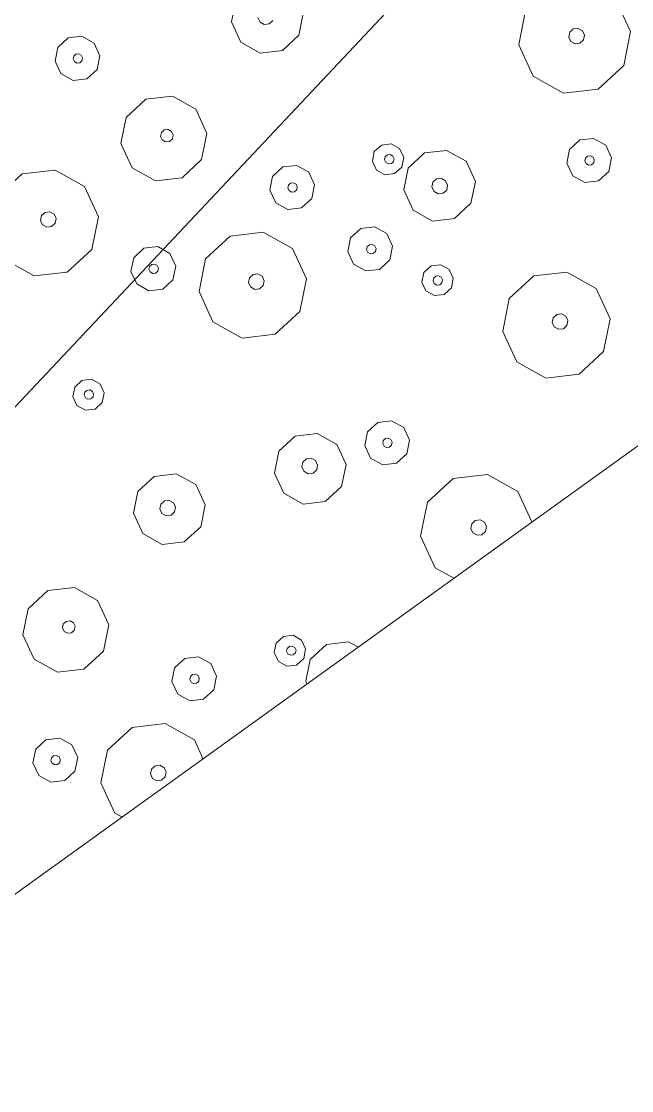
# Model space of a CAD drawing. Header units: metres. Extents: x -2858 to 512, y -1995 to 1252.
# Drawn here: x -947.152 to -944.985, y -918.961 to -915.161 of the extents above; entities that cross this region are included whole.
import ezdxf

# ---------------------------------------------------------------- set-up
doc = ezdxf.new("R2010")
doc.units = ezdxf.units.M
doc.layers.add('Calque commun', color=7, linetype='Continuous')

# ---------------------------------------------------------------- blocks, each defined once
blk = doc.blocks.new('pattern')
at = {"layer": 'Calque commun', "color": 54, "linetype": 'Continuous', "lineweight": 9}
for p, q in [((105.8432, 106.9202), (105.8905, 107.0293)), ((106.225, 106.9557), (106.2414, 106.8822)), ((105.8701, 106.7995), (105.8432, 106.9202)), ((106.0044, 106.9044), (106.0113, 106.9203)), ((106.0113, 106.9203), (106.0262, 106.9291)), ((106.0262, 106.9291), (106.0434, 106.9275)), ((106.0434, 106.9275), (106.0564, 106.916)), ((106.0564, 106.916), (106.0602, 106.8991)), ((106.0082, 106.8876), (106.0044, 106.9044)), ((106.0211, 106.8761), (106.0082, 106.8876)), ((106.0384, 106.8745), (106.0211, 106.8761)), ((106.0533, 106.8833), (106.0384, 106.8745)), ((106.0602, 106.8991), (106.0533, 106.8833)), ((106.2414, 106.8822), (106.1922, 106.7688)), ((106.6427, 106.8284), (106.6344, 106.8656)), ((105.1679, 106.7549), (105.2701, 106.8153)), ((105.2701, 106.8153), (105.3882, 106.804)), ((105.3882, 106.804), (105.4771, 106.7255)), ((105.9627, 106.7177), (105.8701, 106.7995)), ((106.702, 106.776), (106.6427, 106.8284)), ((106.8489, 106.8087), (106.7808, 106.7685)), ((106.8527, 106.8175), (106.8489, 106.8087)), ((106.1922, 106.7688), (106.0858, 106.706)), ((106.7808, 106.7685), (106.702, 106.776)), ((105.1207, 106.6461), (105.1679, 106.7549)), ((105.4771, 106.7255), (105.5029, 106.6097)), ((106.7495, 106.6999), (106.7633, 106.7317)), ((106.7633, 106.7317), (106.7931, 106.7493)), ((106.7931, 106.7493), (106.8276, 106.746)), ((106.8276, 106.746), (106.8535, 106.7231)), ((106.8535, 106.7231), (106.861, 106.6893)), ((106.0858, 106.706), (105.9627, 106.7177)), ((106.7571, 106.6661), (106.7495, 106.6999)), ((106.7852, 106.6995), (106.7893, 106.7091)), ((106.7875, 106.6894), (106.7852, 106.6995)), ((106.7952, 106.6825), (106.7875, 106.6894)), ((106.7893, 106.7091), (106.7983, 106.7143)), ((106.7983, 106.7143), (106.8086, 106.7134)), ((106.8145, 106.6868), (106.8056, 106.6816)), ((106.8086, 106.7134), (106.8164, 106.7065)), ((106.8186, 106.6964), (106.8145, 106.6868)), ((106.8164, 106.7065), (106.8186, 106.6964)), ((106.861, 106.6893), (106.8473, 106.6575)), ((107.2679, 106.6528), (107.2969, 106.7198)), ((105.1465, 106.5303), (105.1207, 106.6461)), ((105.266, 106.6319), (105.2729, 106.6477)), ((105.2729, 106.6477), (105.2878, 106.6565)), ((105.2878, 106.6565), (105.305, 106.6549)), ((105.305, 106.6549), (105.3179, 106.6434)), ((106.783, 106.6432), (106.7571, 106.6661)), ((106.8056, 106.6816), (106.7952, 106.6825)), ((106.8473, 106.6575), (106.8175, 106.6399)), ((107.2937, 106.537), (107.2679, 106.6528)), ((107.4132, 106.6386), (107.4201, 106.6545)), ((107.4201, 106.6545), (107.435, 106.6633)), ((107.435, 106.6633), (107.4522, 106.6617)), ((107.4522, 106.6617), (107.4652, 106.6502)), ((107.4652, 106.6502), (107.4689, 106.6333)), ((105.2697, 106.615), (105.266, 106.6319)), ((105.2827, 106.6035), (105.2697, 106.615)), ((105.3148, 106.6107), (105.2999, 106.6019)), ((105.3217, 106.6265), (105.3148, 106.6107)), ((105.3179, 106.6434), (105.3217, 106.6265)), ((105.5029, 106.6097), (105.4557, 106.5008)), ((106.8175, 106.6399), (106.783, 106.6432)), ((107.4169, 106.6217), (107.4132, 106.6386)), ((107.4299, 106.6103), (107.4169, 106.6217)), ((107.4471, 106.6087), (107.4299, 106.6103)), ((107.462, 106.6175), (107.4471, 106.6087)), ((107.4689, 106.6333), (107.462, 106.6175)), ((107.6502, 106.6164), (107.603, 106.5076)), ((107.6442, 106.6433), (107.6502, 106.6164)), ((105.2999, 106.6019), (105.2827, 106.6035)), ((107.0466, 106.5607), (107.0892, 106.5858)), ((107.0892, 106.5858), (107.1384, 106.5811)), ((107.1384, 106.5811), (107.1755, 106.5484)), ((105.9648, 106.512), (106.0073, 106.5372)), ((106.0073, 106.5372), (106.0565, 106.5325)), ((106.0565, 106.5325), (106.0936, 106.4997)), ((107.027, 106.5153), (107.0466, 106.5607)), ((107.1755, 106.5484), (107.1862, 106.5001)), ((107.3826, 106.4585), (107.2937, 106.537)), ((105.2354, 106.4517), (105.1465, 106.5303)), ((105.4557, 106.5008), (105.3536, 106.4405)), ((105.9451, 106.4667), (105.9648, 106.512)), ((106.0936, 106.4997), (106.1044, 106.4515)), ((107.0377, 106.467), (107.027, 106.5153)), ((107.0892, 106.5102), (107.0933, 106.5197)), ((107.0914, 106.5), (107.0892, 106.5102)), ((107.0992, 106.4932), (107.0914, 106.5)), ((107.0933, 106.5197), (107.1022, 106.525)), ((107.1022, 106.525), (107.1126, 106.524)), ((107.1185, 106.4975), (107.1095, 106.4922)), ((107.1126, 106.524), (107.1204, 106.5171)), ((107.1226, 106.507), (107.1185, 106.4975)), ((107.1204, 106.5171), (107.1226, 106.507)), ((107.1862, 106.5001), (107.1666, 106.4548)), ((107.603, 106.5076), (107.5008, 106.4472)), ((105.9558, 106.4184), (105.9451, 106.4667)), ((106.0073, 106.4615), (106.0114, 106.4711)), ((106.0095, 106.4514), (106.0073, 106.4615)), ((106.0114, 106.4711), (106.0204, 106.4763)), ((106.0204, 106.4763), (106.0307, 106.4754)), ((106.0307, 106.4754), (106.0385, 106.4685)), ((106.0407, 106.4584), (106.0366, 106.4488)), ((106.0385, 106.4685), (106.0407, 106.4584)), ((107.0748, 106.4343), (107.0377, 106.467)), ((107.1095, 106.4922), (107.0992, 106.4932)), ((107.5008, 106.4472), (107.3826, 106.4585)), ((105.3536, 106.4405), (105.2354, 106.4517)), ((105.9929, 106.3857), (105.9558, 106.4184)), ((106.0173, 106.4445), (106.0095, 106.4514)), ((106.0277, 106.4435), (106.0173, 106.4445)), ((106.0366, 106.4488), (106.0277, 106.4435)), ((106.1044, 106.4515), (106.0847, 106.4061)), ((106.1798, 106.4017), (106.2479, 106.4419)), ((106.2479, 106.4419), (106.3267, 106.4344)), ((106.3267, 106.4344), (106.386, 106.382)), ((107.124, 106.4296), (107.0748, 106.4343)), ((107.1666, 106.4548), (107.124, 106.4296)), ((104.7382, 106.3776), (104.7808, 106.4027)), ((104.7808, 106.4027), (104.83, 106.398)), ((104.83, 106.398), (104.8671, 106.3653)), ((106.0421, 106.381), (105.9929, 106.3857)), ((106.0847, 106.4061), (106.0421, 106.381)), ((106.1483, 106.3291), (106.1798, 106.4017)), ((106.386, 106.382), (106.4032, 106.3048)), ((107.5713, 106.3403), (107.591, 106.3857)), ((107.591, 106.3857), (107.6335, 106.4108)), ((107.6335, 106.4108), (107.6827, 106.4062)), ((107.6827, 106.4062), (107.7198, 106.3734)), ((104.7186, 106.3322), (104.7382, 106.3776)), ((104.7849, 106.3366), (104.7938, 106.3419)), ((104.7938, 106.3419), (104.8042, 106.3409)), ((104.8671, 106.3653), (104.8778, 106.317)), ((107.6335, 106.3352), (107.6376, 106.3447)), ((107.6376, 106.3447), (107.6466, 106.35)), ((107.6466, 106.35), (107.6569, 106.349)), ((107.6569, 106.349), (107.6647, 106.3422)), ((107.6647, 106.3422), (107.6669, 106.332)), ((107.7198, 106.3734), (107.7306, 106.3252)), ((104.7293, 106.284), (104.7186, 106.3322)), ((104.7808, 106.3271), (104.7849, 106.3366)), ((104.783, 106.317), (104.7808, 106.3271)), ((104.7908, 106.3101), (104.783, 106.317)), ((104.8011, 106.3091), (104.7908, 106.3101)), ((104.8101, 106.3144), (104.8011, 106.3091)), ((104.8042, 106.3409), (104.8119, 106.334)), ((104.8142, 106.3239), (104.8101, 106.3144)), ((104.8119, 106.334), (104.8142, 106.3239)), ((104.8778, 106.317), (104.8582, 106.2717)), ((106.1655, 106.2519), (106.1483, 106.3291)), ((106.2413, 106.3117), (106.2482, 106.3276)), ((106.2451, 106.2948), (106.2413, 106.3117)), ((106.2482, 106.3276), (106.2631, 106.3364)), ((106.2631, 106.3364), (106.2803, 106.3347)), ((106.2803, 106.3347), (106.2933, 106.3233)), ((106.2971, 106.3064), (106.2902, 106.2905)), ((106.2933, 106.3233), (106.2971, 106.3064)), ((106.4032, 106.3048), (106.3717, 106.2322)), ((107.582, 106.2921), (107.5713, 106.3403)), ((107.6357, 106.3251), (107.6335, 106.3352)), ((107.6435, 106.3182), (107.6357, 106.3251)), ((107.6539, 106.3172), (107.6435, 106.3182)), ((107.6628, 106.3225), (107.6539, 106.3172)), ((107.6669, 106.332), (107.6628, 106.3225)), ((107.7306, 106.3252), (107.7109, 106.2798)), ((104.7664, 106.2512), (104.7293, 106.284)), ((104.8582, 106.2717), (104.8156, 106.2465)), ((106.2581, 106.2834), (106.2451, 106.2948)), ((106.2753, 106.2817), (106.2581, 106.2834)), ((106.2902, 106.2905), (106.2753, 106.2817)), ((107.6191, 106.2594), (107.582, 106.2921)), ((107.7109, 106.2798), (107.6683, 106.2547)), ((104.8156, 106.2465), (104.7664, 106.2512)), ((105.4188, 106.2122), (105.4325, 106.244)), ((105.4325, 106.244), (105.4623, 106.2616)), ((105.4623, 106.2616), (105.4968, 106.2583)), ((105.4968, 106.2583), (105.5228, 106.2354)), ((105.5228, 106.2354), (105.5303, 106.2016)), ((106.2248, 106.1995), (106.1655, 106.2519)), ((106.3717, 106.2322), (106.3036, 106.192)), ((107.6683, 106.2547), (107.6191, 106.2594)), ((104.3592, 106.1284), (104.4656, 106.1912)), ((104.4656, 106.1912), (104.5887, 106.1795)), ((105.4263, 106.1785), (105.4188, 106.2122)), ((105.4582, 106.2095), (105.4623, 106.219)), ((105.4605, 106.1994), (105.4582, 106.2095)), ((105.4683, 106.1925), (105.4605, 106.1994)), ((105.4623, 106.219), (105.4713, 106.2243)), ((105.4786, 106.1915), (105.4683, 106.1925)), ((105.4713, 106.2243), (105.4816, 106.2233)), ((105.4875, 106.1968), (105.4786, 106.1915)), ((105.4816, 106.2233), (105.4894, 106.2164)), ((105.4917, 106.2063), (105.4875, 106.1968)), ((105.4894, 106.2164), (105.4917, 106.2063)), ((105.5303, 106.2016), (105.5165, 106.1699)), ((106.3036, 106.192), (106.2248, 106.1995)), ((107.166, 106.1537), (107.2478, 106.202)), ((107.2478, 106.202), (107.3423, 106.193)), ((107.3423, 106.193), (107.4134, 106.1301)), ((104.5887, 106.1795), (104.6813, 106.0977)), ((105.4522, 106.1556), (105.4263, 106.1785)), ((105.4867, 106.1523), (105.4522, 106.1556)), ((105.5165, 106.1699), (105.4867, 106.1523)), ((106.6204, 106.1241), (106.6885, 106.1643)), ((106.6885, 106.1643), (106.7673, 106.1568)), ((106.7673, 106.1568), (106.8266, 106.1044)), ((107.1283, 106.0666), (107.166, 106.1537)), ((104.31, 106.015), (104.3592, 106.1284)), ((106.5889, 106.0515), (106.6204, 106.1241)), ((107.4134, 106.1301), (107.4341, 106.0375)), ((104.6813, 106.0977), (104.7082, 105.977)), ((105.1238, 106.073), (105.1919, 106.1132)), ((105.1919, 106.1132), (105.2707, 106.1057)), ((105.2707, 106.1057), (105.33, 106.0533)), ((106.8266, 106.1044), (106.8438, 106.0272)), ((105.0923, 106.0004), (105.1238, 106.073)), ((105.33, 106.0533), (105.3472, 105.9761)), ((106.6061, 105.9743), (106.5889, 106.0515)), ((106.6893, 106.0357), (106.6962, 106.0515)), ((106.6962, 106.0515), (106.7111, 106.0603)), ((106.7111, 106.0603), (106.7284, 106.0587)), ((106.7284, 106.0587), (106.7413, 106.0472)), ((106.7413, 106.0472), (106.7451, 106.0303)), ((107.1489, 105.974), (107.1283, 106.0666)), ((107.2445, 106.0553), (107.25, 106.0679)), ((107.2475, 106.0417), (107.2445, 106.0553)), ((107.2579, 106.0326), (107.2475, 106.0417)), ((107.25, 106.0679), (107.2619, 106.075)), ((107.2619, 106.075), (107.2757, 106.0737)), ((107.2836, 106.0383), (107.2717, 106.0313)), ((107.2757, 106.0737), (107.2861, 106.0645)), ((107.2891, 106.051), (107.2836, 106.0383)), ((107.2861, 106.0645), (107.2891, 106.051)), ((107.4341, 106.0375), (107.3963, 105.9504)), ((104.4712, 105.9993), (104.4781, 106.0151)), ((104.4781, 106.0151), (104.493, 106.0239)), ((104.493, 106.0239), (104.5102, 106.0223)), ((104.5102, 106.0223), (104.5232, 106.0108)), ((104.5232, 106.0108), (104.527, 105.9939)), ((105.1096, 105.9232), (105.0923, 106.0004)), ((105.1926, 105.9927), (105.1995, 106.0086)), ((105.1995, 106.0086), (105.2144, 106.0174)), ((105.2144, 106.0174), (105.2316, 106.0157)), ((105.2316, 106.0157), (105.2446, 106.0043)), ((105.2446, 106.0043), (105.2483, 105.9874)), ((105.4719, 105.962), (105.4915, 106.0073)), ((105.4915, 106.0073), (105.5341, 106.0325)), ((105.5341, 106.0325), (105.5833, 106.0278)), ((105.5833, 106.0278), (105.6204, 105.995)), ((106.6931, 106.0188), (106.6893, 106.0357)), ((106.7061, 106.0073), (106.6931, 106.0188)), ((106.7233, 106.0057), (106.7061, 106.0073)), ((106.7382, 106.0145), (106.7233, 106.0057)), ((106.7451, 106.0303), (106.7382, 106.0145)), ((106.8438, 106.0272), (106.8123, 105.9547)), ((107.2717, 106.0313), (107.2579, 106.0326)), ((104.475, 105.9824), (104.4712, 105.9993)), ((104.488, 105.9709), (104.475, 105.9824)), ((104.5052, 105.9693), (104.488, 105.9709)), ((104.5201, 105.9781), (104.5052, 105.9693)), ((104.527, 105.9939), (104.5201, 105.9781)), ((104.7082, 105.977), (104.659, 105.8636)), ((105.1963, 105.9758), (105.1926, 105.9927)), ((105.2093, 105.9643), (105.1963, 105.9758)), ((105.2265, 105.9627), (105.2093, 105.9643)), ((105.2414, 105.9715), (105.2265, 105.9627)), ((105.2483, 105.9874), (105.2414, 105.9715)), ((105.3472, 105.9761), (105.3157, 105.9035)), ((105.4826, 105.9137), (105.4719, 105.962)), ((105.5328, 105.9598), (105.5369, 105.9693)), ((105.5369, 105.9693), (105.5458, 105.9746)), ((105.5458, 105.9746), (105.5562, 105.9736)), ((105.5562, 105.9736), (105.564, 105.9667)), ((105.564, 105.9667), (105.5662, 105.9566)), ((105.6204, 105.995), (105.6311, 105.9468)), ((106.6654, 105.9219), (106.6061, 105.9743)), ((107.2201, 105.9111), (107.1489, 105.974)), ((105.535, 105.9496), (105.5328, 105.9598)), ((105.5428, 105.9428), (105.535, 105.9496)), ((105.5532, 105.9418), (105.5428, 105.9428)), ((105.5621, 105.947), (105.5532, 105.9418)), ((105.5662, 105.9566), (105.5621, 105.947)), ((105.6311, 105.9468), (105.6115, 105.9014)), ((106.8123, 105.9547), (106.7442, 105.9144)), ((107.3963, 105.9504), (107.3146, 105.9021)), ((105.1688, 105.8708), (105.1096, 105.9232)), ((105.3157, 105.9035), (105.2476, 105.8633)), ((105.5197, 105.881), (105.4826, 105.9137)), ((105.6115, 105.9014), (105.5689, 105.8763)), ((105.7819, 105.8565), (105.8841, 105.9169)), ((105.8841, 105.9169), (106.0022, 105.9056)), ((106.0022, 105.9056), (106.0912, 105.8271)), ((106.7442, 105.9144), (106.6654, 105.9219)), ((107.3146, 105.9021), (107.2201, 105.9111)), ((104.659, 105.8636), (104.5526, 105.8008)), ((105.2476, 105.8633), (105.1688, 105.8708)), ((105.5689, 105.8763), (105.5197, 105.881)), ((105.7347, 105.7477), (105.7819, 105.8565)), ((105.2164, 105.7947), (105.2301, 105.8265)), ((105.2301, 105.8265), (105.2599, 105.8441)), ((105.2599, 105.8441), (105.2944, 105.8408)), ((105.2944, 105.8408), (105.3203, 105.8179)), ((105.3203, 105.8179), (105.3279, 105.7841)), ((106.0912, 105.8271), (106.117, 105.7112)), ((105.2239, 105.7609), (105.2164, 105.7947)), ((105.252, 105.7943), (105.2562, 105.8039)), ((105.2543, 105.7842), (105.252, 105.7943)), ((105.2621, 105.7773), (105.2543, 105.7842)), ((105.2562, 105.8039), (105.2651, 105.8092)), ((105.2724, 105.7764), (105.2621, 105.7773)), ((105.2651, 105.8092), (105.2754, 105.8082)), ((105.2813, 105.7816), (105.2724, 105.7764)), ((105.2754, 105.8082), (105.2832, 105.8013)), ((105.2855, 105.7912), (105.2813, 105.7816)), ((105.2832, 105.8013), (105.2855, 105.7912)), ((105.3279, 105.7841), (105.3141, 105.7523)), ((105.2498, 105.738), (105.2239, 105.7609)), ((105.2843, 105.7348), (105.2498, 105.738)), ((105.3141, 105.7523), (105.2843, 105.7348)), ((105.7605, 105.6318), (105.7347, 105.7477)), ((105.88, 105.7334), (105.8869, 105.7493)), ((105.8869, 105.7493), (105.9018, 105.7581)), ((105.9018, 105.7581), (105.919, 105.7565)), ((105.919, 105.7565), (105.932, 105.745)), ((105.932, 105.745), (105.9358, 105.7281)), ((105.8838, 105.7166), (105.88, 105.7334)), ((105.8967, 105.7051), (105.8838, 105.7166)), ((105.914, 105.7035), (105.8967, 105.7051)), ((105.9289, 105.7123), (105.914, 105.7035)), ((105.9358, 105.7281), (105.9289, 105.7123)), ((106.117, 105.7112), (106.0698, 105.6024)), ((105.5135, 105.6555), (105.556, 105.6806)), ((105.556, 105.6806), (105.6053, 105.6759)), ((105.6053, 105.6759), (105.6423, 105.6432)), ((105.4938, 105.6101), (105.5135, 105.6555)), ((105.5601, 105.6145), (105.5691, 105.6198)), ((105.5691, 105.6198), (105.5794, 105.6188)), ((105.6423, 105.6432), (105.6531, 105.5949)), ((105.8495, 105.5533), (105.7605, 105.6318)), ((105.5045, 105.5619), (105.4938, 105.6101)), ((105.556, 105.605), (105.5601, 105.6145)), ((105.5583, 105.5949), (105.556, 105.605)), ((105.566, 105.588), (105.5583, 105.5949)), ((105.5764, 105.587), (105.566, 105.588)), ((105.5853, 105.5923), (105.5764, 105.587)), ((105.5794, 105.6188), (105.5872, 105.6119)), ((105.5894, 105.6018), (105.5853, 105.5923)), ((105.5872, 105.6119), (105.5894, 105.6018)), ((105.6531, 105.5949), (105.6334, 105.5496)), ((106.0698, 105.6024), (105.9676, 105.542)), ((106.5494, 105.5598), (106.5632, 105.5916)), ((106.5632, 105.5916), (106.593, 105.6092)), ((106.593, 105.6092), (106.6274, 105.6059)), ((106.6274, 105.6059), (106.6534, 105.583)), ((106.6534, 105.583), (106.6609, 105.5492)), ((105.5416, 105.5291), (105.5045, 105.5619)), ((105.6334, 105.5496), (105.5908, 105.5244)), ((105.9676, 105.542), (105.8495, 105.5533)), ((106.5569, 105.526), (106.5494, 105.5598)), ((106.5872, 105.557), (106.5913, 105.5665)), ((106.5894, 105.5468), (106.5872, 105.557)), ((106.5972, 105.54), (106.5894, 105.5468)), ((106.5913, 105.5665), (106.6002, 105.5718)), ((106.6002, 105.5718), (106.6106, 105.5708)), ((106.6165, 105.5443), (106.6075, 105.539)), ((106.6106, 105.5708), (106.6184, 105.5639)), ((106.6206, 105.5538), (106.6165, 105.5443)), ((106.6184, 105.5639), (106.6206, 105.5538)), ((106.6609, 105.5492), (106.6471, 105.5174)), ((105.5908, 105.5244), (105.5416, 105.5291)), ((106.0578, 105.4805), (106.1004, 105.5056)), ((106.1004, 105.5056), (106.1496, 105.501)), ((106.5829, 105.5031), (106.5569, 105.526)), ((106.6075, 105.539), (106.5972, 105.54)), ((106.6471, 105.5174), (106.6173, 105.4998)), ((106.0381, 105.4351), (106.0578, 105.4805)), ((106.1496, 105.501), (106.1866, 105.4682)), ((106.1866, 105.4682), (106.1974, 105.42)), ((106.6173, 105.4998), (106.5829, 105.5031)), ((106.0489, 105.3869), (106.0381, 105.4351)), ((106.1003, 105.43), (106.1044, 105.4395)), ((106.1026, 105.4199), (106.1003, 105.43)), ((106.1044, 105.4395), (106.1134, 105.4448)), ((106.1134, 105.4448), (106.1237, 105.4438)), ((106.1237, 105.4438), (106.1315, 105.437)), ((106.1315, 105.437), (106.1338, 105.4268)), ((106.1103, 105.413), (106.1026, 105.4199)), ((106.1207, 105.412), (106.1103, 105.413)), ((106.1296, 105.4173), (106.1207, 105.412)), ((106.1338, 105.4268), (106.1296, 105.4173)), ((106.1974, 105.42), (106.1777, 105.3746)), ((106.0859, 105.3542), (106.0489, 105.3869)), ((106.1351, 105.3495), (106.0859, 105.3542)), ((106.1777, 105.3746), (106.1351, 105.3495)), ((105.6328, 105.2485), (105.7146, 105.2968)), ((105.7146, 105.2968), (105.8091, 105.2878)), ((105.8091, 105.2878), (105.8803, 105.2249)), ((105.0872, 105.2189), (105.1553, 105.2591)), ((105.1553, 105.2591), (105.2341, 105.2516)), ((105.2341, 105.2516), (105.2934, 105.1992)), ((105.5951, 105.1614), (105.6328, 105.2485)), ((105.8803, 105.2249), (105.9009, 105.1323)), ((106.1104, 105.1586), (106.2126, 105.2189)), ((106.2126, 105.2189), (106.3307, 105.2077)), ((106.3307, 105.2077), (106.4196, 105.1291)), ((105.2934, 105.1992), (105.3106, 105.122)), ((105.7168, 105.1628), (105.7287, 105.1698)), ((105.7287, 105.1698), (105.7425, 105.1685)), ((105.7425, 105.1685), (105.7529, 105.1593)), ((105.178, 105.1551), (105.1952, 105.1535)), ((105.1952, 105.1535), (105.2082, 105.142)), ((105.2082, 105.142), (105.2119, 105.1252)), ((105.6157, 105.0688), (105.5951, 105.1614)), ((105.7113, 105.1501), (105.7168, 105.1628)), ((105.7143, 105.1365), (105.7113, 105.1501)), ((105.7247, 105.1274), (105.7143, 105.1365)), ((105.7385, 105.1261), (105.7247, 105.1274)), ((105.7504, 105.1331), (105.7385, 105.1261)), ((105.7559, 105.1458), (105.7504, 105.1331)), ((105.7529, 105.1593), (105.7559, 105.1458)), ((105.9009, 105.1323), (105.8631, 105.0452)), ((106.0632, 105.0497), (106.1104, 105.1586)), ((106.4196, 105.1291), (106.4454, 105.0133)), ((105.2119, 105.1252), (105.205, 105.1093)), ((105.3106, 105.122), (105.2791, 105.0495)), ((105.6869, 105.0059), (105.6157, 105.0688)), ((106.089, 104.9339), (106.0632, 105.0497)), ((106.2085, 105.0355), (106.2153, 105.0514)), ((106.2153, 105.0514), (106.2302, 105.0602)), ((106.2302, 105.0602), (106.2475, 105.0585)), ((106.2475, 105.0585), (106.2604, 105.0471)), ((105.2791, 105.0495), (105.211, 105.0092)), ((105.8631, 105.0452), (105.7814, 104.9969)), ((106.2122, 105.0186), (106.2085, 105.0355)), ((106.2252, 105.0072), (106.2122, 105.0186)), ((106.2573, 105.0143), (106.2424, 105.0055)), ((106.2642, 105.0302), (106.2573, 105.0143)), ((106.2604, 105.0471), (106.2642, 105.0302)), ((105.7814, 104.9969), (105.6869, 105.0059)), ((106.2424, 105.0055), (106.2252, 105.0072)), ((106.1779, 104.8554), (106.089, 104.9339)), ((106.2961, 104.8441), (106.1779, 104.8554)), ((105.6807, 104.7812), (105.7233, 104.8064)), ((105.7233, 104.8064), (105.7725, 104.8017)), ((105.7725, 104.8017), (105.8096, 104.7689)), ((105.6611, 104.7359), (105.6807, 104.7812)), ((105.8096, 104.7689), (105.8203, 104.7207)), ((105.6718, 104.6876), (105.6611, 104.7359)), ((105.7233, 104.7307), (105.7274, 104.7403)), ((105.7255, 104.7206), (105.7233, 104.7307)), ((105.7333, 104.7137), (105.7255, 104.7206)), ((105.7274, 104.7403), (105.7363, 104.7455)), ((105.7436, 104.7127), (105.7333, 104.7137)), ((105.7363, 104.7455), (105.7467, 104.7445)), ((105.7526, 104.718), (105.7436, 104.7127)), ((105.7467, 104.7445), (105.7544, 104.7377)), ((105.7567, 104.7275), (105.7526, 104.718)), ((105.7544, 104.7377), (105.7567, 104.7275)), ((105.8203, 104.7207), (105.8007, 104.6753)), ((105.7089, 104.6549), (105.6718, 104.6876)), ((105.8007, 104.6753), (105.7581, 104.6502)), ((105.7581, 104.6502), (105.7089, 104.6549))]:
    blk.add_line(p, q, dxfattribs=at)
at = {"layer": 'Calque commun', "color": 7, "linetype": 'Continuous', "lineweight": 9}
mesh = blk.add_polyface(dxfattribs=at)
corners = [(70.8497, 113.5412), (53.8349, 19.1692), (74.7282, 106.3237), (76.0435, 113.5984), (74.769, 106.1763), (58.8077, 18.2701), (114.1703, 105.207), (114.1703, 98.5387)]
mesh.append_faces([[corners[k] for k in face] for face in [(3, 4, 6)]], dxfattribs={"vtx0": -1, "vtx1": -1, "color": 7})
mesh.append_faces([[corners[k] for k in face] for face in [(3, 2, 4)]], dxfattribs={"vtx0": -1, "vtx2": -1, "color": 7})
mesh.append_faces([[corners[k] for k in face] for face in [(5, 2, 1)]], dxfattribs={"vtx1": -1, "color": 7})
mesh.append_faces([[corners[k] for k in face] for face in [(0, 1, 2), (3, 0, 2)]], dxfattribs={"vtx1": -1, "vtx2": -1, "color": 7})
mesh.append_faces([[corners[k] for k in face] for face in [(4, 7, 6)]], dxfattribs={"vtx2": -1, "color": 7})

msp = doc.modelspace()

# ---------------------------------------------------------------- block references
at = {"layer": 'Calque commun', "color": 0, "linetype": 'ByBlock', "lineweight": -2, "rotation": 228.1617603435354}
msp.add_blockref('pattern', (-954.4467, -766.6559), dxfattribs=at)

doc.saveas('drawing.dxf')
